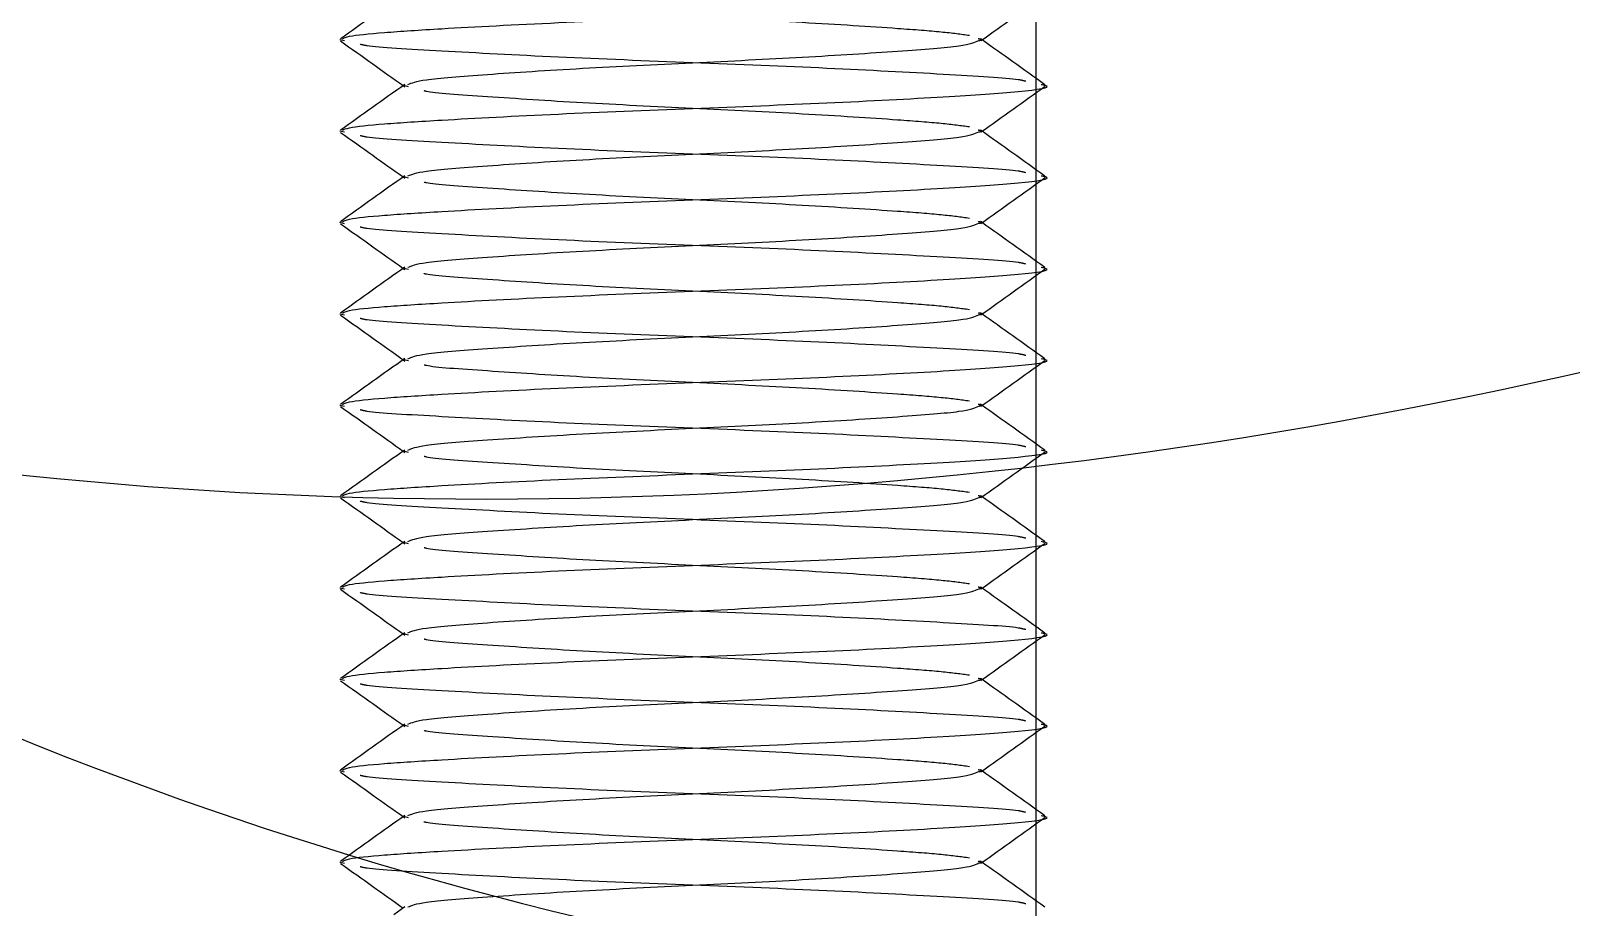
# Model space of a CAD drawing. Header units: metres. Extents: x 0 to 63075, y 0 to 44550.
# Drawn here: x 13731.38 to 13765.11, y 27518.67 to 27537.85 of the extents above; entities that cross this region are included whole.
import ezdxf

# ---------------------------------------------------------------- set-up
doc = ezdxf.new("R2010")
doc.units = ezdxf.units.M
doc.header["$LTSCALE"] = 75
doc.linetypes.add('HIDDEN2', pattern=[4.7625, 3.175, -1.5875])
for name, color, linetype in [('SDM', 7, 'Continuous'), ('SL1', 8, 'Continuous'), ('SL4', 4, 'Continuous'), ('ST1', 7, 'HIDDEN2')]:
    doc.layers.add(name, color=color, linetype=linetype)

# ---------------------------------------------------------------- blocks, each defined once
blk = doc.blocks.new('A$C1d93b9d1')
at = {"layer": 'SL1'}
blk.add_line((5493.877, 3750), (5493.877, 2300.5), dxfattribs=at)
blk.add_line((5493.877, 3750), (5493.877, 2300.5), dxfattribs=at)
for centre, start_param, end_param in [((5493.801, 3399.354), 5.405442, 6.970559), ((5517.661, 3387.663), 0, 0.687373), ((5517.661, 3387.663), 0, 0.687373), ((5541.521, 3375.973), 0, 0.687373)]:
    blk.add_ellipse(centre, major_axis=(-75.435, -153.963), ratio=0.705012, start_param=start_param, end_param=end_param, dxfattribs=at)
blk = doc.blocks.new('A$C429c7d53')
at = {"layer": 'SL4'}
for p, q in [((17.515, 447.566), (17.408, 447.589)), ((17.515, 445.566), (17.408, 445.589)), ((17.515, 443.566), (17.408, 443.589)), ((17.515, 441.566), (17.408, 441.589)), ((17.515, 439.566), (17.408, 439.589)), ((17.515, 437.566), (17.408, 437.589)), ((17.515, 435.566), (17.408, 435.589)), ((17.515, 433.566), (17.408, 433.589)), ((17.515, 431.566), (17.408, 431.589)), ((17.515, 429.566), (17.408, 429.589)), ((18.831, 428.613), (18.594, 428.444))]:
    blk.add_line(p, q, dxfattribs=at)
for points, knots in [([(18.831, 448.613), (18.596, 448.446), (18.127, 448.111), (17.658, 447.777), (17.423, 447.61)], [0, 0, 0, 0, 0.4999583, 1, 1, 1, 1]), ([(17.466, 447.61), (17.501, 447.629), (17.589, 447.679), (18.318, 447.751), (19.772, 447.845), (22.098, 447.968), (25.136, 448.089), (28.168, 448.209), (30.757, 448.345), (32.389, 448.458), (33.063, 448.552), (32.805, 448.602), (32.771, 448.608)], [0, 0, 0, 0, 0.055573, 0.142553, 0.229074, 0.356478, 0.480628, 0.604778, 0.732181, 0.854555, 0.980855, 1, 1, 1, 1]), ([(31.45, 447.573), (31.684, 447.741), (32.153, 448.075), (32.623, 448.409), (32.857, 448.576)], [0, 0, 0, 0, 0.499967, 1, 1, 1, 1]), ([(17.426, 447.565), (17.661, 447.398), (18.118, 447.072), (18.575, 446.747), (18.797, 446.589)], [0, 0, 0, 0, 0.514473, 1, 1, 1, 1]), ([(18.902, 446.612), (18.987, 446.648), (19.171, 446.726), (20.569, 446.832), (22.645, 446.968), (25.135, 447.089), (27.624, 447.209), (29.703, 447.345), (31.127, 447.454), (31.313, 447.535), (31.403, 447.575)], [0, 0, 0, 0, 0.107376, 0.234332, 0.366515, 0.495318, 0.62412, 0.756304, 0.883259, 1, 1, 1, 1]), ([(32.849, 446.608), (32.614, 446.776), (32.155, 447.103), (31.696, 447.43), (31.472, 447.589)], [0, 0, 0, 0, 0.512177, 1, 1, 1, 1]), ([(18.831, 446.613), (18.596, 446.446), (18.127, 446.111), (17.658, 445.777), (17.423, 445.61)], [0, 0, 0, 0, 0.4999583, 1, 1, 1, 1]), ([(17.466, 445.61), (17.501, 445.629), (17.589, 445.679), (18.318, 445.751), (19.772, 445.845), (22.098, 445.968), (25.136, 446.089), (28.168, 446.209), (30.757, 446.345), (32.389, 446.458), (33.063, 446.552), (32.805, 446.602), (32.771, 446.608)], [0, 0, 0, 0, 0.055573, 0.142553, 0.229074, 0.356478, 0.480628, 0.604778, 0.732181, 0.854555, 0.980855, 1, 1, 1, 1]), ([(31.45, 445.573), (31.684, 445.741), (32.153, 446.075), (32.623, 446.409), (32.857, 446.576)], [0, 0, 0, 0, 0.499967, 1, 1, 1, 1]), ([(32.849, 444.608), (32.614, 444.776), (32.155, 445.103), (31.696, 445.43), (31.472, 445.589)], [0, 0, 0, 0, 0.512177, 1, 1, 1, 1]), ([(17.426, 445.565), (17.661, 445.398), (18.118, 445.072), (18.575, 444.747), (18.797, 444.589)], [0, 0, 0, 0, 0.514473, 1, 1, 1, 1]), ([(18.902, 444.612), (18.987, 444.648), (19.171, 444.726), (20.569, 444.832), (22.645, 444.968), (25.135, 445.089), (27.624, 445.209), (29.703, 445.345), (31.127, 445.454), (31.313, 445.535), (31.403, 445.575)], [0, 0, 0, 0, 0.107376, 0.234332, 0.366515, 0.495318, 0.62412, 0.756304, 0.883259, 1, 1, 1, 1]), ([(18.831, 444.613), (18.596, 444.446), (18.127, 444.111), (17.658, 443.777), (17.423, 443.61)], [0, 0, 0, 0, 0.499958, 1, 1, 1, 1]), ([(17.466, 443.61), (17.501, 443.629), (17.589, 443.679), (18.318, 443.751), (19.772, 443.845), (22.098, 443.968), (25.136, 444.089), (28.168, 444.209), (30.757, 444.345), (32.389, 444.458), (33.063, 444.552), (32.805, 444.602), (32.771, 444.608)], [0, 0, 0, 0, 0.055573, 0.142553, 0.229074, 0.356478, 0.480628, 0.604778, 0.732181, 0.854555, 0.980855, 1, 1, 1, 1]), ([(31.45, 443.573), (31.684, 443.741), (32.153, 444.075), (32.623, 444.409), (32.857, 444.576)], [0, 0, 0, 0, 0.4999673, 1, 1, 1, 1]), ([(17.426, 443.565), (17.661, 443.398), (18.118, 443.072), (18.575, 442.747), (18.797, 442.589)], [0, 0, 0, 0, 0.514473, 1, 1, 1, 1]), ([(18.902, 442.612), (18.987, 442.648), (19.171, 442.726), (20.569, 442.832), (22.645, 442.968), (25.135, 443.089), (27.624, 443.209), (29.703, 443.345), (31.127, 443.454), (31.313, 443.535), (31.403, 443.575)], [0, 0, 0, 0, 0.107376, 0.234332, 0.366515, 0.495318, 0.62412, 0.756304, 0.883259, 1, 1, 1, 1]), ([(32.849, 442.608), (32.614, 442.776), (32.155, 443.103), (31.696, 443.43), (31.472, 443.589)], [0, 0, 0, 0, 0.512177, 1, 1, 1, 1]), ([(18.831, 442.613), (18.596, 442.446), (18.127, 442.111), (17.658, 441.777), (17.423, 441.61)], [0, 0, 0, 0, 0.4999583, 1, 1, 1, 1]), ([(17.466, 441.61), (17.501, 441.629), (17.589, 441.679), (18.318, 441.751), (19.772, 441.845), (22.098, 441.968), (25.136, 442.089), (28.168, 442.209), (30.757, 442.345), (32.389, 442.458), (33.063, 442.552), (32.805, 442.602), (32.771, 442.608)], [0, 0, 0, 0, 0.055573, 0.142553, 0.229074, 0.356478, 0.480628, 0.604778, 0.732181, 0.854555, 0.980855, 1, 1, 1, 1]), ([(31.45, 441.573), (31.684, 441.741), (32.153, 442.075), (32.623, 442.409), (32.857, 442.576)], [0, 0, 0, 0, 0.499967, 1, 1, 1, 1]), ([(17.426, 441.565), (17.661, 441.398), (18.118, 441.072), (18.575, 440.747), (18.797, 440.589)], [0, 0, 0, 0, 0.514473, 1, 1, 1, 1]), ([(18.902, 440.612), (18.987, 440.648), (19.171, 440.726), (20.569, 440.832), (22.645, 440.968), (25.135, 441.089), (27.624, 441.209), (29.703, 441.345), (31.127, 441.454), (31.313, 441.535), (31.403, 441.575)], [0, 0, 0, 0, 0.107376, 0.234332, 0.366515, 0.495318, 0.62412, 0.756304, 0.883259, 1, 1, 1, 1]), ([(32.849, 440.608), (32.614, 440.776), (32.155, 441.103), (31.696, 441.43), (31.472, 441.589)], [0, 0, 0, 0, 0.512177, 1, 1, 1, 1]), ([(18.831, 440.613), (18.596, 440.446), (18.127, 440.111), (17.658, 439.777), (17.423, 439.61)], [0, 0, 0, 0, 0.4999583, 1, 1, 1, 1]), ([(17.466, 439.61), (17.501, 439.629), (17.589, 439.679), (18.318, 439.751), (19.772, 439.845), (22.098, 439.968), (25.136, 440.089), (28.168, 440.209), (30.757, 440.345), (32.389, 440.458), (33.063, 440.552), (32.805, 440.602), (32.771, 440.608)], [0, 0, 0, 0, 0.055573, 0.142553, 0.229074, 0.356478, 0.480628, 0.604778, 0.732181, 0.854555, 0.980855, 1, 1, 1, 1]), ([(31.45, 439.573), (31.684, 439.741), (32.153, 440.075), (32.623, 440.409), (32.857, 440.576)], [0, 0, 0, 0, 0.499967, 1, 1, 1, 1]), ([(17.426, 439.565), (17.661, 439.398), (18.118, 439.072), (18.575, 438.747), (18.797, 438.589)], [0, 0, 0, 0, 0.514473, 1, 1, 1, 1]), ([(18.902, 438.612), (18.987, 438.648), (19.171, 438.726), (20.569, 438.832), (22.645, 438.968), (25.135, 439.089), (27.624, 439.209), (29.703, 439.345), (31.127, 439.454), (31.313, 439.535), (31.403, 439.575)], [0, 0, 0, 0, 0.107376, 0.234332, 0.366515, 0.495318, 0.62412, 0.756304, 0.883259, 1, 1, 1, 1]), ([(32.849, 438.608), (32.614, 438.776), (32.155, 439.103), (31.696, 439.43), (31.472, 439.589)], [0, 0, 0, 0, 0.512177, 1, 1, 1, 1]), ([(18.831, 438.613), (18.596, 438.446), (18.127, 438.111), (17.658, 437.777), (17.423, 437.61)], [0, 0, 0, 0, 0.499958, 1, 1, 1, 1]), ([(17.466, 437.61), (17.501, 437.629), (17.589, 437.679), (18.318, 437.751), (19.772, 437.845), (22.098, 437.968), (25.136, 438.089), (28.168, 438.209), (30.757, 438.345), (32.389, 438.458), (33.063, 438.552), (32.805, 438.602), (32.771, 438.608)], [0, 0, 0, 0, 0.0555734, 0.1425526, 0.2290743, 0.3564777, 0.4806278, 0.604778, 0.7321813, 0.8545546, 0.980855, 1, 1, 1, 1]), ([(31.45, 437.573), (31.684, 437.741), (32.153, 438.075), (32.623, 438.409), (32.857, 438.576)], [0, 0, 0, 0, 0.499967, 1, 1, 1, 1]), ([(17.426, 437.565), (17.661, 437.398), (18.118, 437.072), (18.575, 436.747), (18.797, 436.589)], [0, 0, 0, 0, 0.514473, 1, 1, 1, 1]), ([(18.902, 436.612), (18.987, 436.648), (19.171, 436.726), (20.569, 436.832), (22.645, 436.968), (25.135, 437.089), (27.624, 437.209), (29.703, 437.345), (31.127, 437.454), (31.313, 437.535), (31.403, 437.575)], [0, 0, 0, 0, 0.107376, 0.234332, 0.366515, 0.495318, 0.62412, 0.756304, 0.883259, 1, 1, 1, 1]), ([(32.849, 436.608), (32.614, 436.776), (32.155, 437.103), (31.696, 437.43), (31.472, 437.589)], [0, 0, 0, 0, 0.5121768, 1, 1, 1, 1]), ([(18.831, 436.613), (18.596, 436.446), (18.127, 436.111), (17.658, 435.777), (17.423, 435.61)], [0, 0, 0, 0, 0.4999583, 1, 1, 1, 1]), ([(17.466, 435.61), (17.501, 435.629), (17.589, 435.679), (18.318, 435.751), (19.772, 435.845), (22.098, 435.968), (25.136, 436.089), (28.168, 436.209), (30.757, 436.345), (32.389, 436.458), (33.063, 436.552), (32.805, 436.602), (32.771, 436.608)], [0, 0, 0, 0, 0.055573, 0.142553, 0.229074, 0.356478, 0.480628, 0.604778, 0.732181, 0.854555, 0.980855, 1, 1, 1, 1]), ([(31.45, 435.573), (31.684, 435.741), (32.153, 436.075), (32.623, 436.409), (32.857, 436.576)], [0, 0, 0, 0, 0.499967, 1, 1, 1, 1]), ([(17.426, 435.565), (17.661, 435.398), (18.118, 435.072), (18.575, 434.747), (18.797, 434.589)], [0, 0, 0, 0, 0.514473, 1, 1, 1, 1]), ([(18.902, 434.612), (18.987, 434.648), (19.171, 434.726), (20.569, 434.832), (22.645, 434.968), (25.135, 435.089), (27.624, 435.209), (29.703, 435.345), (31.127, 435.454), (31.313, 435.535), (31.403, 435.575)], [0, 0, 0, 0, 0.107376, 0.234332, 0.366515, 0.495318, 0.62412, 0.756304, 0.883259, 1, 1, 1, 1]), ([(32.849, 434.608), (32.614, 434.776), (32.155, 435.103), (31.696, 435.43), (31.472, 435.589)], [0, 0, 0, 0, 0.512177, 1, 1, 1, 1]), ([(18.831, 434.613), (18.596, 434.446), (18.127, 434.111), (17.658, 433.777), (17.423, 433.61)], [0, 0, 0, 0, 0.499958, 1, 1, 1, 1]), ([(17.466, 433.61), (17.501, 433.629), (17.589, 433.679), (18.318, 433.751), (19.772, 433.845), (22.098, 433.968), (25.136, 434.089), (28.168, 434.209), (30.757, 434.345), (32.389, 434.458), (33.063, 434.552), (32.805, 434.602), (32.771, 434.608)], [0, 0, 0, 0, 0.055573, 0.142553, 0.229074, 0.356478, 0.480628, 0.604778, 0.732181, 0.854555, 0.980855, 1, 1, 1, 1]), ([(31.45, 433.573), (31.684, 433.741), (32.153, 434.075), (32.623, 434.409), (32.857, 434.576)], [0, 0, 0, 0, 0.499967, 1, 1, 1, 1]), ([(17.426, 433.565), (17.661, 433.398), (18.118, 433.072), (18.575, 432.747), (18.797, 432.589)], [0, 0, 0, 0, 0.514473, 1, 1, 1, 1]), ([(18.902, 432.612), (18.987, 432.648), (19.171, 432.726), (20.569, 432.832), (22.645, 432.968), (25.135, 433.089), (27.624, 433.209), (29.703, 433.345), (31.127, 433.454), (31.313, 433.535), (31.403, 433.575)], [0, 0, 0, 0, 0.107376, 0.234332, 0.366515, 0.495318, 0.62412, 0.756304, 0.883259, 1, 1, 1, 1]), ([(32.849, 432.608), (32.614, 432.776), (32.155, 433.103), (31.696, 433.43), (31.472, 433.589)], [0, 0, 0, 0, 0.5121768, 1, 1, 1, 1]), ([(18.831, 432.613), (18.596, 432.446), (18.127, 432.111), (17.658, 431.777), (17.423, 431.61)], [0, 0, 0, 0, 0.499958, 1, 1, 1, 1]), ([(17.466, 431.61), (17.501, 431.629), (17.589, 431.679), (18.318, 431.751), (19.772, 431.845), (22.098, 431.968), (25.136, 432.089), (28.168, 432.209), (30.757, 432.345), (32.389, 432.458), (33.063, 432.552), (32.805, 432.602), (32.771, 432.608)], [0, 0, 0, 0, 0.055573, 0.142553, 0.229074, 0.356478, 0.480628, 0.604778, 0.732181, 0.854555, 0.980855, 1, 1, 1, 1]), ([(31.45, 431.573), (31.684, 431.741), (32.153, 432.075), (32.623, 432.409), (32.857, 432.576)], [0, 0, 0, 0, 0.4999673, 1, 1, 1, 1]), ([(17.426, 431.565), (17.661, 431.398), (18.118, 431.072), (18.575, 430.747), (18.797, 430.589)], [0, 0, 0, 0, 0.514473, 1, 1, 1, 1]), ([(18.902, 430.612), (18.987, 430.648), (19.171, 430.726), (20.569, 430.832), (22.645, 430.968), (25.135, 431.089), (27.624, 431.209), (29.703, 431.345), (31.127, 431.454), (31.313, 431.535), (31.403, 431.575)], [0, 0, 0, 0, 0.107376, 0.234332, 0.366515, 0.495318, 0.62412, 0.756304, 0.883259, 1, 1, 1, 1]), ([(32.849, 430.608), (32.614, 430.776), (32.155, 431.103), (31.696, 431.43), (31.472, 431.589)], [0, 0, 0, 0, 0.512177, 1, 1, 1, 1]), ([(18.831, 430.613), (18.596, 430.446), (18.127, 430.111), (17.658, 429.777), (17.423, 429.61)], [0, 0, 0, 0, 0.499958, 1, 1, 1, 1]), ([(17.466, 429.61), (17.501, 429.629), (17.589, 429.679), (18.318, 429.751), (19.772, 429.845), (22.098, 429.968), (25.136, 430.089), (28.168, 430.209), (30.757, 430.345), (32.389, 430.458), (33.063, 430.552), (32.805, 430.602), (32.771, 430.608)], [0, 0, 0, 0, 0.055573, 0.142553, 0.229074, 0.356478, 0.480628, 0.604778, 0.732181, 0.854555, 0.980855, 1, 1, 1, 1]), ([(31.45, 429.573), (31.684, 429.741), (32.153, 430.075), (32.623, 430.409), (32.857, 430.576)], [0, 0, 0, 0, 0.499967, 1, 1, 1, 1]), ([(17.426, 429.565), (17.661, 429.398), (18.118, 429.072), (18.575, 428.747), (18.797, 428.589)], [0, 0, 0, 0, 0.5144734, 1, 1, 1, 1]), ([(18.902, 428.612), (18.987, 428.648), (19.171, 428.726), (20.569, 428.832), (22.645, 428.968), (25.135, 429.089), (27.624, 429.209), (29.703, 429.345), (31.127, 429.454), (31.313, 429.535), (31.403, 429.575)], [0, 0, 0, 0, 0.107376, 0.234332, 0.366515, 0.495318, 0.62412, 0.756304, 0.883259, 1, 1, 1, 1]), ([(32.849, 428.608), (32.614, 428.776), (32.155, 429.103), (31.696, 429.43), (31.472, 429.589)], [0, 0, 0, 0, 0.512177, 1, 1, 1, 1])]:
    blk.add_open_spline(points, degree=3, knots=knots, dxfattribs=at)
at = {"layer": 'ST1'}
for p, q in [((31.472, 447.589), (31.439, 447.613)), ((18.797, 446.589), (18.836, 446.561)), ((18.915, 446.562), (18.814, 446.589)), ((31.472, 445.589), (31.439, 445.613)), ((18.797, 444.589), (18.836, 444.561)), ((18.915, 444.562), (18.814, 444.589)), ((31.472, 443.589), (31.439, 443.613)), ((18.797, 442.589), (18.836, 442.561)), ((18.915, 442.562), (18.814, 442.589)), ((31.472, 441.589), (31.439, 441.613)), ((18.797, 440.589), (18.836, 440.561)), ((18.915, 440.562), (18.814, 440.589)), ((31.472, 439.589), (31.439, 439.613)), ((18.797, 438.589), (18.836, 438.561)), ((18.915, 438.562), (18.814, 438.589)), ((31.472, 437.589), (31.439, 437.613)), ((18.797, 436.589), (18.836, 436.561)), ((18.915, 436.562), (18.814, 436.589)), ((31.472, 435.589), (31.439, 435.613)), ((18.797, 434.589), (18.836, 434.561)), ((18.915, 434.562), (18.814, 434.589)), ((31.472, 433.589), (31.439, 433.613)), ((18.797, 432.589), (18.836, 432.561)), ((18.915, 432.562), (18.814, 432.589)), ((31.472, 431.589), (31.439, 431.613)), ((18.797, 430.589), (18.836, 430.561)), ((18.915, 430.562), (18.814, 430.589)), ((31.472, 429.589), (31.439, 429.613))]:
    blk.add_line(p, q, dxfattribs=at)
for points, knots in [([(31.195, 447.683), (31.012, 447.708), (30.646, 447.759), (29.468, 447.848), (27.621, 447.968), (25.139, 448.089), (22.633, 448.209), (20.614, 448.346), (19.43, 448.422), (19.269, 448.469), (19.254, 448.473)], [0, 0, 0, 0, 0.098651, 0.197725, 0.357803, 0.513786, 0.669769, 0.829847, 0.983594, 1, 1, 1, 1]), ([(32.429, 446.682), (32.384, 446.694), (32.181, 446.748), (30.682, 446.831), (28.187, 446.968), (25.135, 447.089), (22.082, 447.209), (19.591, 447.346), (18.1, 447.428), (17.898, 447.481), (17.857, 447.492)], [0, 0, 0, 0, 0.043096, 0.193298, 0.349673, 0.502056, 0.654439, 0.810815, 0.961016, 1, 1, 1, 1]), ([(31.403, 447.575), (31.426, 447.579), (31.49, 447.592), (31.429, 447.604), (31.391, 447.612)], [0, 0, 0, 0, 0.3743271, 1, 1, 1, 1]), ([(31.195, 445.683), (31.012, 445.708), (30.646, 445.759), (29.468, 445.848), (27.621, 445.968), (25.139, 446.089), (22.633, 446.209), (20.614, 446.346), (19.43, 446.422), (19.269, 446.469), (19.254, 446.473)], [0, 0, 0, 0, 0.098651, 0.197725, 0.357803, 0.513786, 0.669769, 0.829847, 0.983594, 1, 1, 1, 1]), ([(31.403, 445.575), (31.426, 445.579), (31.49, 445.592), (31.429, 445.604), (31.391, 445.612)], [0, 0, 0, 0, 0.374327, 1, 1, 1, 1]), ([(32.429, 444.682), (32.384, 444.694), (32.181, 444.748), (30.682, 444.831), (28.187, 444.968), (25.135, 445.089), (22.082, 445.209), (19.591, 445.346), (18.1, 445.428), (17.898, 445.481), (17.857, 445.492)], [0, 0, 0, 0, 0.043096, 0.193298, 0.349673, 0.502056, 0.654439, 0.810815, 0.961016, 1, 1, 1, 1]), ([(31.195, 443.683), (31.012, 443.708), (30.646, 443.759), (29.468, 443.848), (27.621, 443.968), (25.139, 444.089), (22.633, 444.209), (20.614, 444.346), (19.43, 444.422), (19.269, 444.469), (19.254, 444.473)], [0, 0, 0, 0, 0.098651, 0.197725, 0.357803, 0.513786, 0.669769, 0.829847, 0.983594, 1, 1, 1, 1]), ([(31.403, 443.575), (31.426, 443.579), (31.49, 443.592), (31.429, 443.604), (31.391, 443.612)], [0, 0, 0, 0, 0.3743271, 1, 1, 1, 1]), ([(32.429, 442.682), (32.384, 442.694), (32.181, 442.748), (30.682, 442.831), (28.187, 442.968), (25.135, 443.089), (22.082, 443.209), (19.591, 443.346), (18.1, 443.428), (17.898, 443.481), (17.857, 443.492)], [0, 0, 0, 0, 0.043096, 0.193298, 0.349673, 0.502056, 0.654439, 0.810815, 0.961016, 1, 1, 1, 1]), ([(31.195, 441.683), (31.012, 441.708), (30.646, 441.759), (29.468, 441.848), (27.621, 441.968), (25.139, 442.089), (22.633, 442.209), (20.614, 442.346), (19.43, 442.422), (19.269, 442.469), (19.254, 442.473)], [0, 0, 0, 0, 0.098651, 0.197725, 0.357803, 0.513786, 0.669769, 0.829847, 0.983594, 1, 1, 1, 1]), ([(31.403, 441.575), (31.426, 441.579), (31.49, 441.592), (31.429, 441.604), (31.391, 441.612)], [0, 0, 0, 0, 0.374327, 1, 1, 1, 1]), ([(32.429, 440.682), (32.384, 440.694), (32.181, 440.748), (30.682, 440.831), (28.187, 440.968), (25.135, 441.089), (22.082, 441.209), (19.591, 441.346), (18.1, 441.428), (17.898, 441.481), (17.857, 441.492)], [0, 0, 0, 0, 0.043096, 0.193298, 0.349673, 0.502056, 0.654439, 0.810815, 0.961016, 1, 1, 1, 1]), ([(31.195, 439.683), (31.012, 439.708), (30.646, 439.759), (29.468, 439.848), (27.621, 439.968), (25.139, 440.089), (22.633, 440.209), (20.614, 440.346), (19.43, 440.422), (19.269, 440.469), (19.254, 440.473)], [0, 0, 0, 0, 0.098651, 0.197725, 0.357803, 0.513786, 0.669769, 0.829847, 0.983594, 1, 1, 1, 1]), ([(31.403, 439.575), (31.426, 439.579), (31.49, 439.592), (31.429, 439.604), (31.391, 439.612)], [0, 0, 0, 0, 0.374327, 1, 1, 1, 1]), ([(32.429, 438.682), (32.384, 438.694), (32.181, 438.748), (30.682, 438.831), (28.187, 438.968), (25.135, 439.089), (22.082, 439.209), (19.591, 439.346), (18.1, 439.428), (17.898, 439.481), (17.857, 439.492)], [0, 0, 0, 0, 0.043096, 0.193298, 0.349673, 0.502056, 0.654439, 0.810815, 0.961016, 1, 1, 1, 1]), ([(31.195, 437.683), (31.012, 437.708), (30.646, 437.759), (29.468, 437.848), (27.621, 437.968), (25.139, 438.089), (22.633, 438.209), (20.614, 438.346), (19.43, 438.422), (19.269, 438.469), (19.254, 438.473)], [0, 0, 0, 0, 0.098651, 0.197725, 0.357803, 0.513786, 0.669769, 0.829847, 0.983594, 1, 1, 1, 1]), ([(31.403, 437.575), (31.426, 437.579), (31.49, 437.592), (31.429, 437.604), (31.391, 437.612)], [0, 0, 0, 0, 0.374327, 1, 1, 1, 1]), ([(32.429, 436.682), (32.384, 436.694), (32.181, 436.748), (30.682, 436.831), (28.187, 436.968), (25.135, 437.089), (22.082, 437.209), (19.591, 437.346), (18.1, 437.428), (17.898, 437.481), (17.857, 437.492)], [0, 0, 0, 0, 0.043096, 0.193298, 0.349673, 0.502056, 0.654439, 0.810815, 0.961016, 1, 1, 1, 1]), ([(31.195, 435.683), (31.012, 435.708), (30.646, 435.759), (29.468, 435.848), (27.621, 435.968), (25.139, 436.089), (22.633, 436.209), (20.614, 436.346), (19.43, 436.422), (19.269, 436.469), (19.254, 436.473)], [0, 0, 0, 0, 0.098651, 0.197725, 0.357803, 0.513786, 0.669769, 0.829847, 0.983594, 1, 1, 1, 1]), ([(32.429, 434.682), (32.384, 434.694), (32.181, 434.748), (30.682, 434.831), (28.187, 434.968), (25.135, 435.089), (22.082, 435.209), (19.591, 435.346), (18.1, 435.428), (17.898, 435.481), (17.857, 435.492)], [0, 0, 0, 0, 0.043096, 0.193298, 0.349673, 0.502056, 0.654439, 0.810815, 0.961016, 1, 1, 1, 1]), ([(31.403, 435.575), (31.426, 435.579), (31.49, 435.592), (31.429, 435.604), (31.391, 435.612)], [0, 0, 0, 0, 0.3743271, 1, 1, 1, 1]), ([(31.195, 433.683), (31.012, 433.708), (30.646, 433.759), (29.468, 433.848), (27.621, 433.968), (25.139, 434.089), (22.633, 434.209), (20.614, 434.346), (19.43, 434.422), (19.269, 434.469), (19.254, 434.473)], [0, 0, 0, 0, 0.098651, 0.197725, 0.357803, 0.513786, 0.669769, 0.829847, 0.983594, 1, 1, 1, 1]), ([(32.429, 432.682), (32.384, 432.694), (32.181, 432.748), (30.682, 432.831), (28.187, 432.968), (25.135, 433.089), (22.082, 433.209), (19.591, 433.346), (18.1, 433.428), (17.898, 433.481), (17.857, 433.492)], [0, 0, 0, 0, 0.043096, 0.193298, 0.349673, 0.502056, 0.654439, 0.810815, 0.961016, 1, 1, 1, 1]), ([(31.403, 433.575), (31.426, 433.579), (31.49, 433.592), (31.429, 433.604), (31.391, 433.612)], [0, 0, 0, 0, 0.3743271, 1, 1, 1, 1]), ([(31.195, 431.683), (31.012, 431.708), (30.646, 431.759), (29.468, 431.848), (27.621, 431.968), (25.139, 432.089), (22.633, 432.209), (20.614, 432.346), (19.43, 432.422), (19.269, 432.469), (19.254, 432.473)], [0, 0, 0, 0, 0.098651, 0.197725, 0.357803, 0.513786, 0.669769, 0.829847, 0.983594, 1, 1, 1, 1]), ([(32.429, 430.682), (32.384, 430.694), (32.181, 430.748), (30.682, 430.831), (28.187, 430.968), (25.135, 431.089), (22.082, 431.209), (19.591, 431.346), (18.1, 431.428), (17.898, 431.481), (17.857, 431.492)], [0, 0, 0, 0, 0.043096, 0.193298, 0.349673, 0.502056, 0.654439, 0.810815, 0.961016, 1, 1, 1, 1]), ([(31.403, 431.575), (31.426, 431.579), (31.49, 431.592), (31.429, 431.604), (31.391, 431.612)], [0, 0, 0, 0, 0.3743271, 1, 1, 1, 1]), ([(31.195, 429.683), (31.012, 429.708), (30.646, 429.759), (29.468, 429.848), (27.621, 429.968), (25.139, 430.089), (22.633, 430.209), (20.614, 430.346), (19.43, 430.422), (19.269, 430.469), (19.254, 430.473)], [0, 0, 0, 0, 0.098651, 0.197725, 0.357803, 0.513786, 0.669769, 0.829847, 0.983594, 1, 1, 1, 1]), ([(32.429, 428.682), (32.384, 428.694), (32.181, 428.748), (30.682, 428.831), (28.187, 428.968), (25.135, 429.089), (22.082, 429.209), (19.591, 429.346), (18.1, 429.428), (17.898, 429.481), (17.857, 429.492)], [0, 0, 0, 0, 0.043096, 0.193298, 0.349673, 0.502056, 0.654439, 0.810815, 0.961016, 1, 1, 1, 1]), ([(31.403, 429.575), (31.426, 429.579), (31.49, 429.592), (31.429, 429.604), (31.391, 429.612)], [0, 0, 0, 0, 0.374327, 1, 1, 1, 1])]:
    blk.add_open_spline(points, degree=3, knots=knots, dxfattribs=at)

msp = doc.modelspace()

# ---------------------------------------------------------------- block references
at = {"layer": 'SDM'}
for name, p in [('A$C1d93b9d1', (8259.513, 24302.833)), ('A$C429c7d53', (13720.74, 27090.066))]:
    msp.add_blockref(name, p, dxfattribs=at)

doc.saveas('drawing.dxf')
